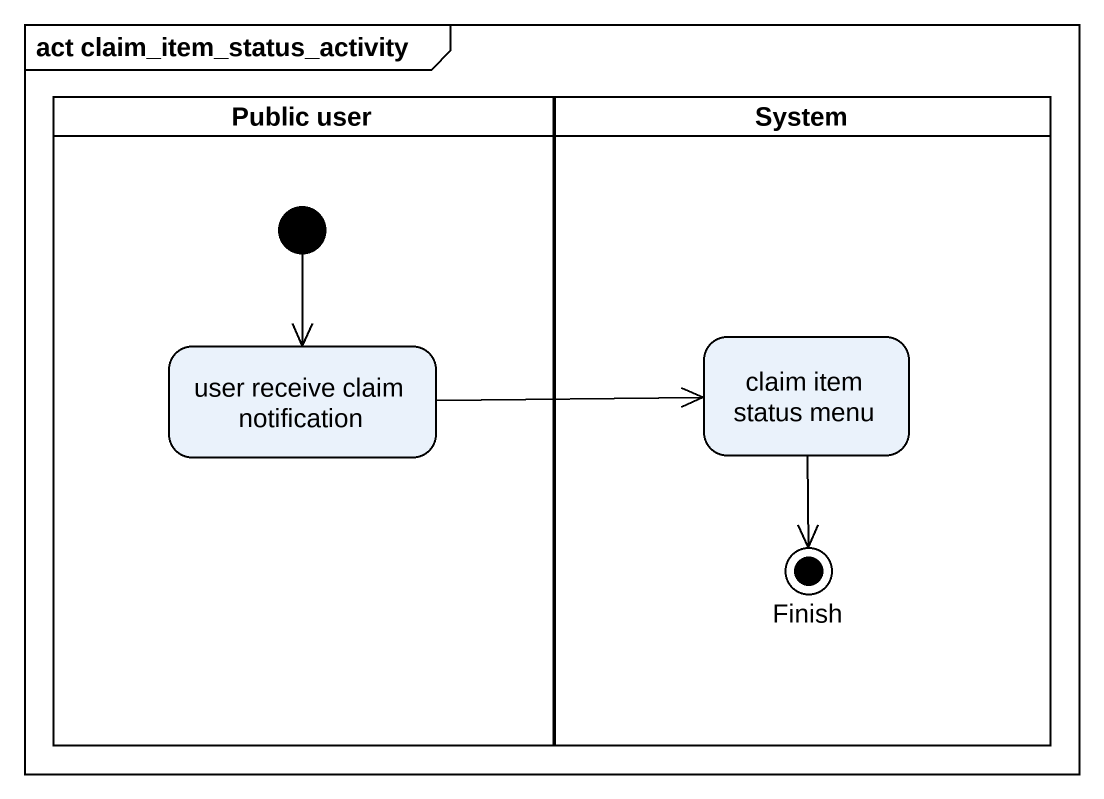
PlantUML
@startuml
mainframe act claim_item_status_activity
hide empty description
state "Public user" as Public_user <<partition>> {
  state "user receive claim notification" as user_receive_claim
  [*] --> user_receive_claim
}
state System <<partition>> {
  state "claim item status menu" as claim_item_status_menu
  state Finish <<end>>
}
user_receive_claim -right-> claim_item_status_menu
claim_item_status_menu --> Finish
@enduml
